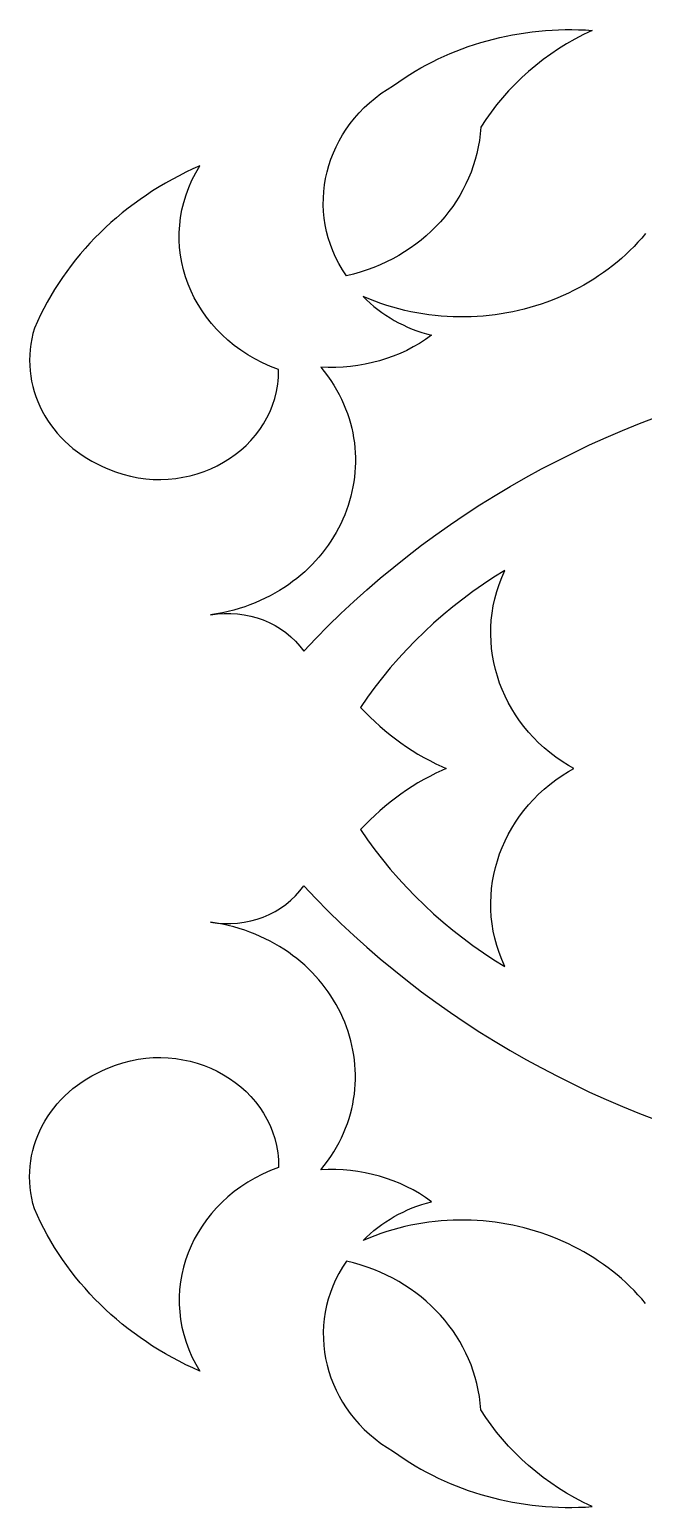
# Model space of a CAD drawing. Extents: x -3069 to -2029, y 258 to 1298.
# Drawn here: x -3006.1 to -2971.6, y 736.2 to 819.3 of the extents above; entities that cross this region are included whole.
import ezdxf

# ---------------------------------------------------------------- set-up
doc = ezdxf.new("R2010")
doc.units = 0
doc.layers.add('LAYER_1', color=18, linetype='CONTINUOUS')

msp = doc.modelspace()

# ---------------------------------------------------------------- linework, layer by layer
at = {"layer": 'LAYER_1'}
for points in [[(-2988.262, 805.43), (-2988.484, 805.773), (-2988.684, 806.123), (-2988.863, 806.478), (-2989.022, 806.837), (-2989.159, 807.201), (-2989.276, 807.568), (-2989.373, 807.937), (-2989.449, 808.309), (-2989.505, 808.682), (-2989.541, 809.056), (-2989.557, 809.43), (-2989.553, 809.803), (-2989.53, 810.175), (-2989.488, 810.546), (-2989.427, 810.913), (-2989.346, 811.278), (-2989.247, 811.639), (-2989.129, 811.995), (-2988.992, 812.346), (-2988.838, 812.691), (-2988.664, 813.029), (-2988.473, 813.361), (-2988.265, 813.684), (-2988.038, 814), (-2987.794, 814.306), (-2987.532, 814.602), (-2987.253, 814.888), (-2986.958, 815.163), (-2986.645, 815.426), (-2986.316, 815.676), (-2985.97, 815.914), (-2985.607, 816.137), (-2985.309, 816.348), (-2985.006, 816.551), (-2984.698, 816.747), (-2984.386, 816.937), (-2984.07, 817.119), (-2983.749, 817.294), (-2983.425, 817.462), (-2983.096, 817.623), (-2982.764, 817.777), (-2982.429, 817.923), (-2982.09, 818.063), (-2981.747, 818.195), (-2981.402, 818.319), (-2981.054, 818.436), (-2980.702, 818.546), (-2980.349, 818.648), (-2979.992, 818.743), (-2979.633, 818.83), (-2979.272, 818.91), (-2978.909, 818.981), (-2978.544, 819.046), (-2978.178, 819.102), (-2977.809, 819.151), (-2977.439, 819.191), (-2977.068, 819.224), (-2976.695, 819.25), (-2976.322, 819.267), (-2975.948, 819.276), (-2975.572, 819.277), (-2975.197, 819.27), (-2974.82, 819.255), (-2974.444, 819.232), (-2974.931, 818.995), (-2975.407, 818.743), (-2975.872, 818.475), (-2976.325, 818.193), (-2976.766, 817.897), (-2977.195, 817.586), (-2977.61, 817.262), (-2978.013, 816.925), (-2978.401, 816.574), (-2978.776, 816.211), (-2979.136, 815.836), (-2979.481, 815.448), (-2979.811, 815.049), (-2980.126, 814.639), (-2980.424, 814.217), (-2980.706, 813.785), (-2980.736, 813.413), (-2980.782, 813.045), (-2980.844, 812.68), (-2980.922, 812.321), (-2981.015, 811.966), (-2981.123, 811.616), (-2981.246, 811.272), (-2981.384, 810.933), (-2981.536, 810.601), (-2981.702, 810.275), (-2981.881, 809.957), (-2982.074, 809.645), (-2982.279, 809.341), (-2982.498, 809.044), (-2982.729, 808.756), (-2982.972, 808.477), (-2983.226, 808.206), (-2983.493, 807.944), (-2983.77, 807.692), (-2984.059, 807.45), (-2984.358, 807.218), (-2984.667, 806.996), (-2984.986, 806.785), (-2985.315, 806.586), (-2985.654, 806.397), (-2986.002, 806.221), (-2986.358, 806.057), (-2986.723, 805.905), (-2987.096, 805.766), (-2987.477, 805.64), (-2987.866, 805.528)], [(-3001.672, 794.598), (-3001.25, 794.43), (-3000.825, 794.29), (-3000.398, 794.177), (-2999.971, 794.092), (-2999.543, 794.034), (-2999.117, 794.001), (-2998.694, 793.993), (-2998.274, 794.011), (-2997.858, 794.052), (-2997.449, 794.116), (-2997.046, 794.203), (-2996.65, 794.313), (-2996.264, 794.443), (-2995.888, 794.595), (-2995.523, 794.767), (-2995.171, 794.958), (-2994.831, 795.169), (-2994.506, 795.397), (-2994.197, 795.643), (-2993.904, 795.907), (-2993.628, 796.187), (-2993.371, 796.482), (-2993.135, 796.793), (-2992.919, 797.118), (-2992.725, 797.458), (-2992.554, 797.81), (-2992.407, 798.175), (-2992.286, 798.552), (-2992.191, 798.941), (-2992.123, 799.34), (-2992.1, 799.544), (-2992.084, 799.75), (-2992.075, 799.958), (-2992.074, 800.169), (-2992.534, 800.348), (-2992.977, 800.547), (-2993.402, 800.765), (-2993.809, 801.003), (-2994.197, 801.257), (-2994.567, 801.529), (-2994.918, 801.817), (-2995.249, 802.119), (-2995.561, 802.436), (-2995.852, 802.766), (-2996.123, 803.108), (-2996.374, 803.462), (-2996.603, 803.827), (-2996.811, 804.201), (-2996.997, 804.584), (-2997.16, 804.976), (-2997.302, 805.374), (-2997.42, 805.779), (-2997.516, 806.189), (-2997.588, 806.604), (-2997.636, 807.023), (-2997.66, 807.444), (-2997.66, 807.867), (-2997.634, 808.292), (-2997.584, 808.716), (-2997.508, 809.14), (-2997.407, 809.562), (-2997.279, 809.982), (-2997.124, 810.398), (-2996.943, 810.811), (-2996.735, 811.218), (-2996.499, 811.619), (-2996.896, 811.441), (-2997.287, 811.255), (-2997.673, 811.061), (-2998.052, 810.858), (-2998.426, 810.648), (-2998.794, 810.431), (-2999.155, 810.206), (-2999.51, 809.974), (-2999.859, 809.734), (-3000.2, 809.487), (-3000.536, 809.233), (-3000.864, 808.972), (-3001.185, 808.705), (-3001.5, 808.431), (-3001.807, 808.15), (-3002.107, 807.863), (-3002.399, 807.569), (-3002.683, 807.27), (-3002.96, 806.964), (-3003.23, 806.652), (-3003.491, 806.335), (-3003.744, 806.012), (-3003.989, 805.683), (-3004.225, 805.349), (-3004.453, 805.01), (-3004.673, 804.665), (-3004.883, 804.315), (-3005.085, 803.961), (-3005.278, 803.601), (-3005.462, 803.237), (-3005.637, 802.868), (-3005.802, 802.495), (-3005.888, 802.194), (-3005.957, 801.893), (-3006.011, 801.591), (-3006.049, 801.29), (-3006.072, 800.99), (-3006.079, 800.69), (-3006.072, 800.392), (-3006.05, 800.095), (-3006.014, 799.801), (-3005.963, 799.51), (-3005.898, 799.221), (-3005.82, 798.936), (-3005.728, 798.655), (-3005.622, 798.379), (-3005.503, 798.107), (-3005.372, 797.84), (-3005.227, 797.578), (-3005.07, 797.323), (-3004.9, 797.074), (-3004.719, 796.831), (-3004.525, 796.596), (-3004.32, 796.368), (-3004.103, 796.149), (-3003.876, 795.937), (-3003.637, 795.735), (-3003.387, 795.542), (-3003.126, 795.358), (-3002.855, 795.184), (-3002.574, 795.021), (-3002.283, 794.869), (-3001.982, 794.728)], [(-2982.639, 777.751), (-2982.889, 777.642), (-2983.233, 777.48), (-2983.573, 777.308), (-2983.907, 777.127), (-2984.236, 776.937), (-2984.56, 776.738), (-2984.878, 776.53), (-2985.19, 776.314), (-2985.496, 776.09), (-2985.796, 775.858), (-2986.09, 775.618), (-2986.377, 775.372), (-2986.658, 775.118), (-2986.931, 774.858), (-2987.198, 774.591), (-2987.457, 774.318), (-2987.065, 773.746), (-2986.656, 773.185), (-2986.231, 772.636), (-2985.789, 772.097), (-2985.332, 771.571), (-2984.86, 771.056), (-2984.372, 770.553), (-2983.87, 770.063), (-2983.352, 769.586), (-2982.821, 769.121), (-2982.275, 768.67), (-2981.716, 768.233), (-2981.143, 767.809), (-2980.557, 767.399), (-2979.959, 767.004), (-2979.347, 766.623), (-2979.52, 767.016), (-2979.671, 767.412), (-2979.801, 767.81), (-2979.909, 768.21), (-2979.996, 768.611), (-2980.063, 769.014), (-2980.108, 769.416), (-2980.134, 769.818), (-2980.14, 770.219), (-2980.125, 770.619), (-2980.092, 771.016), (-2980.039, 771.41), (-2979.968, 771.801), (-2979.878, 772.188), (-2979.769, 772.571), (-2979.643, 772.948), (-2979.499, 773.319), (-2979.337, 773.684), (-2979.158, 774.042), (-2978.962, 774.393), (-2978.75, 774.735), (-2978.521, 775.069), (-2978.276, 775.393), (-2978.015, 775.708), (-2977.738, 776.012), (-2977.447, 776.304), (-2977.14, 776.585), (-2976.818, 776.854), (-2976.482, 777.11), (-2976.132, 777.352), (-2975.768, 777.58), (-2975.466, 777.751), (-2975.768, 777.921), (-2976.132, 778.15), (-2976.482, 778.392), (-2976.818, 778.648), (-2977.14, 778.916), (-2977.447, 779.197), (-2977.738, 779.49), (-2978.015, 779.794), (-2978.276, 780.108), (-2978.521, 780.433), (-2978.75, 780.766), (-2978.962, 781.109), (-2979.158, 781.459), (-2979.337, 781.817), (-2979.499, 782.182), (-2979.643, 782.554), (-2979.769, 782.931), (-2979.878, 783.314), (-2979.968, 783.701), (-2980.039, 784.092), (-2980.092, 784.486), (-2980.125, 784.883), (-2980.14, 785.283), (-2980.134, 785.684), (-2980.108, 786.086), (-2980.063, 786.488), (-2979.996, 786.89), (-2979.909, 787.292), (-2979.801, 787.692), (-2979.671, 788.09), (-2979.52, 788.486), (-2979.347, 788.878), (-2979.959, 788.498), (-2980.557, 788.103), (-2981.143, 787.693), (-2981.716, 787.269), (-2982.275, 786.832), (-2982.821, 786.38), (-2983.352, 785.916), (-2983.87, 785.439), (-2984.372, 784.948), (-2984.86, 784.446), (-2985.332, 783.931), (-2985.789, 783.404), (-2986.231, 782.866), (-2986.656, 782.316), (-2987.065, 781.755), (-2987.457, 781.184), (-2987.198, 780.911), (-2986.931, 780.644), (-2986.658, 780.384), (-2986.377, 780.13), (-2986.09, 779.883), (-2985.796, 779.644), (-2985.496, 779.412), (-2985.19, 779.188), (-2984.878, 778.972), (-2984.56, 778.764), (-2984.236, 778.565), (-2983.907, 778.375), (-2983.573, 778.193), (-2983.233, 778.022), (-2982.889, 777.86)], [(-3001.672, 760.904), (-3001.25, 761.072), (-3000.825, 761.212), (-3000.398, 761.324), (-2999.971, 761.409), (-2999.543, 761.468), (-2999.117, 761.501), (-2998.694, 761.508), (-2998.274, 761.491), (-2997.858, 761.45), (-2997.449, 761.386), (-2997.046, 761.298), (-2996.65, 761.189), (-2996.264, 761.058), (-2995.888, 760.907), (-2995.523, 760.735), (-2995.171, 760.544), (-2994.831, 760.333), (-2994.506, 760.105), (-2994.197, 759.858), (-2993.904, 759.595), (-2993.628, 759.315), (-2993.371, 759.019), (-2993.135, 758.709), (-2992.919, 758.383), (-2992.725, 758.044), (-2992.554, 757.692), (-2992.407, 757.326), (-2992.286, 756.949), (-2992.191, 756.561), (-2992.123, 756.161), (-2992.1, 755.958), (-2992.084, 755.752), (-2992.075, 755.544), (-2992.074, 755.333), (-2992.534, 755.154), (-2992.977, 754.955), (-2993.402, 754.736), (-2993.809, 754.499), (-2994.197, 754.244), (-2994.567, 753.973), (-2994.918, 753.685), (-2995.249, 753.383), (-2995.561, 753.066), (-2995.852, 752.736), (-2996.123, 752.394), (-2996.374, 752.04), (-2996.603, 751.675), (-2996.811, 751.301), (-2996.997, 750.917), (-2997.16, 750.526), (-2997.302, 750.127), (-2997.42, 749.723), (-2997.516, 749.312), (-2997.588, 748.897), (-2997.636, 748.479), (-2997.66, 748.058), (-2997.66, 747.634), (-2997.634, 747.21), (-2997.584, 746.786), (-2997.508, 746.362), (-2997.407, 745.94), (-2997.279, 745.52), (-2997.124, 745.103), (-2996.943, 744.691), (-2996.735, 744.284), (-2996.499, 743.883), (-2996.896, 744.061), (-2997.287, 744.247), (-2997.673, 744.441), (-2998.052, 744.643), (-2998.426, 744.853), (-2998.794, 745.071), (-2999.155, 745.296), (-2999.51, 745.528), (-2999.859, 745.768), (-3000.2, 746.015), (-3000.536, 746.269), (-3000.864, 746.529), (-3001.185, 746.797), (-3001.5, 747.071), (-3001.807, 747.352), (-3002.107, 747.639), (-3002.399, 747.932), (-3002.683, 748.232), (-3002.96, 748.538), (-3003.23, 748.849), (-3003.491, 749.167), (-3003.744, 749.49), (-3003.989, 749.818), (-3004.225, 750.153), (-3004.453, 750.492), (-3004.673, 750.837), (-3004.883, 751.186), (-3005.085, 751.541), (-3005.278, 751.901), (-3005.462, 752.265), (-3005.637, 752.634), (-3005.802, 753.007), (-3005.888, 753.308), (-3005.957, 753.609), (-3006.011, 753.91), (-3006.049, 754.212), (-3006.072, 754.512), (-3006.079, 754.812), (-3006.072, 755.11), (-3006.05, 755.406), (-3006.014, 755.7), (-3005.963, 755.992), (-3005.898, 756.28), (-3005.82, 756.565), (-3005.728, 756.846), (-3005.622, 757.123), (-3005.503, 757.395), (-3005.372, 757.662), (-3005.227, 757.923), (-3005.07, 758.179), (-3004.9, 758.428), (-3004.719, 758.67), (-3004.525, 758.906), (-3004.32, 759.133), (-3004.103, 759.353), (-3003.876, 759.564), (-3003.637, 759.767), (-3003.387, 759.96), (-3003.126, 760.144), (-3002.855, 760.317), (-3002.574, 760.481), (-3002.283, 760.633), (-3001.982, 760.774)], [(-2988.262, 750.072), (-2988.484, 749.729), (-2988.684, 749.379), (-2988.863, 749.024), (-2989.022, 748.665), (-2989.159, 748.301), (-2989.276, 747.934), (-2989.373, 747.564), (-2989.449, 747.193), (-2989.505, 746.82), (-2989.541, 746.446), (-2989.557, 746.072), (-2989.553, 745.698), (-2989.53, 745.326), (-2989.488, 744.956), (-2989.427, 744.588), (-2989.346, 744.224), (-2989.247, 743.863), (-2989.129, 743.507), (-2988.992, 743.156), (-2988.838, 742.811), (-2988.664, 742.472), (-2988.473, 742.141), (-2988.265, 741.817), (-2988.038, 741.502), (-2987.794, 741.196), (-2987.532, 740.9), (-2987.253, 740.614), (-2986.958, 740.339), (-2986.645, 740.076), (-2986.316, 739.826), (-2985.97, 739.588), (-2985.607, 739.364), (-2985.309, 739.154), (-2985.006, 738.951), (-2984.698, 738.754), (-2984.386, 738.565), (-2984.07, 738.383), (-2983.749, 738.208), (-2983.425, 738.039), (-2983.096, 737.879), (-2982.764, 737.725), (-2982.429, 737.578), (-2982.09, 737.439), (-2981.747, 737.307), (-2981.402, 737.183), (-2981.054, 737.065), (-2980.702, 736.956), (-2980.349, 736.854), (-2979.992, 736.759), (-2979.633, 736.672), (-2979.272, 736.592), (-2978.909, 736.52), (-2978.544, 736.456), (-2978.178, 736.4), (-2977.809, 736.351), (-2977.439, 736.31), (-2977.068, 736.277), (-2976.695, 736.252), (-2976.322, 736.235), (-2975.948, 736.226), (-2975.572, 736.225), (-2975.197, 736.231), (-2974.82, 736.246), (-2974.444, 736.27), (-2974.931, 736.507), (-2975.407, 736.759), (-2975.872, 737.026), (-2976.325, 737.308), (-2976.766, 737.605), (-2977.195, 737.915), (-2977.61, 738.239), (-2978.013, 738.577), (-2978.401, 738.927), (-2978.776, 739.291), (-2979.136, 739.666), (-2979.481, 740.054), (-2979.811, 740.453), (-2980.126, 740.863), (-2980.424, 741.284), (-2980.706, 741.716), (-2980.736, 742.089), (-2980.782, 742.457), (-2980.844, 742.821), (-2980.922, 743.181), (-2981.015, 743.536), (-2981.123, 743.886), (-2981.246, 744.23), (-2981.384, 744.568), (-2981.536, 744.901), (-2981.702, 745.226), (-2981.881, 745.545), (-2982.074, 745.857), (-2982.279, 746.161), (-2982.498, 746.457), (-2982.729, 746.745), (-2982.972, 747.025), (-2983.226, 747.296), (-2983.493, 747.557), (-2983.77, 747.81), (-2984.059, 748.052), (-2984.358, 748.284), (-2984.667, 748.506), (-2984.986, 748.716), (-2985.315, 748.916), (-2985.654, 749.104), (-2986.002, 749.281), (-2986.358, 749.445), (-2986.723, 749.597), (-2987.096, 749.735), (-2987.477, 749.861), (-2987.866, 749.974)]]:
    msp.add_lwpolyline(points, close=True, dxfattribs=at)
for points in [[(-2971.433, 807.809), (-2971.643, 807.562), (-2971.859, 807.321), (-2972.082, 807.087), (-2972.311, 806.858), (-2972.546, 806.635), (-2972.787, 806.419), (-2973.033, 806.209), (-2973.285, 806.005), (-2973.543, 805.808), (-2973.805, 805.617), (-2974.073, 805.433), (-2974.345, 805.255), (-2974.623, 805.083), (-2974.904, 804.919), (-2975.19, 804.761), (-2975.481, 804.61), (-2975.775, 804.466), (-2976.073, 804.329), (-2976.375, 804.199), (-2976.68, 804.076), (-2976.989, 803.96), (-2977.301, 803.852), (-2977.616, 803.751), (-2977.934, 803.657), (-2978.255, 803.57), (-2978.578, 803.491), (-2978.903, 803.42), (-2979.231, 803.356), (-2979.56, 803.3), (-2979.892, 803.251), (-2980.225, 803.21), (-2980.56, 803.178), (-2980.896, 803.153), (-2981.233, 803.136), (-2981.572, 803.127), (-2981.911, 803.126), (-2982.251, 803.134), (-2982.591, 803.15), (-2982.932, 803.174), (-2983.273, 803.206), (-2983.614, 803.247), (-2983.955, 803.297), (-2984.296, 803.355), (-2984.636, 803.422), (-2984.976, 803.497), (-2985.314, 803.581), (-2985.652, 803.674), (-2985.989, 803.776), (-2986.324, 803.887), (-2986.658, 804.007), (-2986.99, 804.136), (-2987.32, 804.274), (-2987.124, 804.082), (-2986.92, 803.896), (-2986.71, 803.718), (-2986.493, 803.547), (-2986.27, 803.383), (-2986.041, 803.226), (-2985.806, 803.077), (-2985.566, 802.936), (-2985.32, 802.802), (-2985.069, 802.676), (-2984.814, 802.559), (-2984.554, 802.449), (-2984.289, 802.348), (-2984.02, 802.255), (-2983.747, 802.171), (-2983.47, 802.095), (-2983.805, 801.861), (-2984.149, 801.641), (-2984.504, 801.438), (-2984.867, 801.25), (-2985.239, 801.079), (-2985.619, 800.924), (-2986.006, 800.785), (-2986.4, 800.664), (-2986.799, 800.559), (-2987.204, 800.471), (-2987.613, 800.4), (-2988.026, 800.347), (-2988.442, 800.312), (-2988.86, 800.294), (-2989.281, 800.294), (-2989.703, 800.313), (-2989.503, 800.064), (-2989.315, 799.811), (-2989.137, 799.556), (-2988.971, 799.298), (-2988.816, 799.037), (-2988.672, 798.774), (-2988.539, 798.508), (-2988.416, 798.241), (-2988.304, 797.971), (-2988.203, 797.701), (-2988.112, 797.428), (-2988.032, 797.155), (-2987.961, 796.881), (-2987.901, 796.606), (-2987.852, 796.33), (-2987.812, 796.054), (-2987.782, 795.778), (-2987.762, 795.501), (-2987.751, 795.225), (-2987.751, 794.95), (-2987.76, 794.675), (-2987.778, 794.401), (-2987.806, 794.128), (-2987.843, 793.857), (-2987.889, 793.587), (-2987.944, 793.318), (-2988.008, 793.052), (-2988.082, 792.787), (-2988.164, 792.525), (-2988.255, 792.265), (-2988.354, 792.009), (-2988.462, 791.755), (-2988.579, 791.504), (-2988.704, 791.256), (-2988.837, 791.012), (-2988.978, 790.772), (-2989.128, 790.535), (-2989.285, 790.303), (-2989.451, 790.075), (-2989.624, 789.852), (-2989.805, 789.633), (-2989.994, 789.419), (-2990.19, 789.211), (-2990.394, 789.008), (-2990.605, 788.81), (-2990.823, 788.618), (-2991.049, 788.432), (-2991.282, 788.253), (-2991.521, 788.08), (-2991.768, 787.913), (-2992.021, 787.753), (-2992.282, 787.6), (-2992.549, 787.455), (-2992.822, 787.316), (-2993.102, 787.186), (-2993.388, 787.063), (-2993.681, 786.948), (-2993.979, 786.842), (-2994.284, 786.743), (-2994.595, 786.654), (-2994.912, 786.573), (-2995.235, 786.502), (-2995.563, 786.439), (-2995.897, 786.387), (-2995.514, 786.44), (-2995.132, 786.467), (-2994.751, 786.468), (-2994.374, 786.443), (-2994.003, 786.393), (-2993.637, 786.318), (-2993.28, 786.22), (-2992.931, 786.097), (-2992.594, 785.952), (-2992.269, 785.785), (-2991.957, 785.596), (-2991.661, 785.386), (-2991.381, 785.155), (-2991.119, 784.904), (-2990.877, 784.633), (-2990.656, 784.344), (-2989.975, 785.061), (-2989.28, 785.764), (-2988.571, 786.453), (-2987.848, 787.129), (-2987.111, 787.79), (-2986.36, 788.438), (-2985.596, 789.071), (-2984.819, 789.689), (-2984.029, 790.293), (-2983.227, 790.883), (-2982.413, 791.457), (-2981.587, 792.016), (-2980.749, 792.56), (-2979.899, 793.089), (-2979.039, 793.602), (-2978.167, 794.1), (-2977.285, 794.582), (-2976.392, 795.048), (-2975.49, 795.497), (-2974.577, 795.931), (-2973.655, 796.348), (-2972.723, 796.749), (-2971.783, 797.133), (-2970.833, 797.501)], [(-2971.433, 747.693), (-2971.643, 747.94), (-2971.859, 748.18), (-2972.082, 748.415), (-2972.311, 748.644), (-2972.546, 748.866), (-2972.787, 749.083), (-2973.033, 749.293), (-2973.285, 749.496), (-2973.543, 749.694), (-2973.805, 749.885), (-2974.073, 750.069), (-2974.345, 750.247), (-2974.623, 750.418), (-2974.904, 750.583), (-2975.19, 750.741), (-2975.481, 750.891), (-2975.775, 751.035), (-2976.073, 751.172), (-2976.375, 751.303), (-2976.68, 751.425), (-2976.989, 751.541), (-2977.301, 751.65), (-2977.616, 751.751), (-2977.934, 751.845), (-2978.255, 751.932), (-2978.578, 752.011), (-2978.903, 752.082), (-2979.231, 752.146), (-2979.56, 752.202), (-2979.892, 752.251), (-2980.225, 752.291), (-2980.56, 752.324), (-2980.896, 752.349), (-2981.233, 752.366), (-2981.572, 752.375), (-2981.911, 752.375), (-2982.251, 752.368), (-2982.591, 752.352), (-2982.932, 752.328), (-2983.273, 752.295), (-2983.614, 752.254), (-2983.955, 752.205), (-2984.296, 752.147), (-2984.636, 752.08), (-2984.976, 752.005), (-2985.314, 751.921), (-2985.652, 751.828), (-2985.989, 751.726), (-2986.324, 751.615), (-2986.658, 751.495), (-2986.99, 751.366), (-2987.32, 751.228), (-2987.124, 751.42), (-2986.92, 751.605), (-2986.71, 751.784), (-2986.493, 751.955), (-2986.27, 752.119), (-2986.041, 752.276), (-2985.806, 752.425), (-2985.566, 752.566), (-2985.32, 752.7), (-2985.069, 752.826), (-2984.814, 752.943), (-2984.554, 753.053), (-2984.289, 753.154), (-2984.02, 753.247), (-2983.747, 753.331), (-2983.47, 753.406), (-2983.805, 753.641), (-2984.149, 753.86), (-2984.504, 754.064), (-2984.867, 754.251), (-2985.239, 754.423), (-2985.619, 754.578), (-2986.006, 754.716), (-2986.4, 754.838), (-2986.799, 754.943), (-2987.204, 755.031), (-2987.613, 755.102), (-2988.026, 755.155), (-2988.442, 755.19), (-2988.86, 755.208), (-2989.281, 755.208), (-2989.703, 755.189), (-2989.503, 755.438), (-2989.315, 755.69), (-2989.137, 755.946), (-2988.971, 756.204), (-2988.816, 756.465), (-2988.672, 756.728), (-2988.539, 756.994), (-2988.416, 757.261), (-2988.304, 757.53), (-2988.203, 757.801), (-2988.112, 758.073), (-2988.032, 758.347), (-2987.961, 758.621), (-2987.901, 758.896), (-2987.852, 759.172), (-2987.812, 759.448), (-2987.782, 759.724), (-2987.762, 760), (-2987.751, 760.276), (-2987.751, 760.552), (-2987.76, 760.827), (-2987.778, 761.1), (-2987.806, 761.373), (-2987.843, 761.645), (-2987.889, 761.915), (-2987.944, 762.183), (-2988.008, 762.45), (-2988.082, 762.714), (-2988.164, 762.977), (-2988.255, 763.236), (-2988.354, 763.493), (-2988.462, 763.747), (-2988.579, 763.998), (-2988.704, 764.246), (-2988.837, 764.49), (-2988.978, 764.73), (-2989.128, 764.967), (-2989.285, 765.199), (-2989.451, 765.427), (-2989.624, 765.65), (-2989.805, 765.869), (-2989.994, 766.082), (-2990.19, 766.291), (-2990.394, 766.494), (-2990.605, 766.692), (-2990.823, 766.883), (-2991.049, 767.069), (-2991.282, 767.249), (-2991.521, 767.422), (-2991.768, 767.589), (-2992.021, 767.749), (-2992.282, 767.901), (-2992.549, 768.047), (-2992.822, 768.185), (-2993.102, 768.316), (-2993.388, 768.439), (-2993.681, 768.554), (-2993.979, 768.66), (-2994.284, 768.758), (-2994.595, 768.848), (-2994.912, 768.928), (-2995.235, 769), (-2995.563, 769.062), (-2995.897, 769.115), (-2995.514, 769.061), (-2995.132, 769.034), (-2994.751, 769.034), (-2994.374, 769.059), (-2994.003, 769.109), (-2993.637, 769.184), (-2993.28, 769.282), (-2992.931, 769.404), (-2992.594, 769.549), (-2992.269, 769.717), (-2991.957, 769.906), (-2991.661, 770.116), (-2991.381, 770.347), (-2991.119, 770.598), (-2990.877, 770.868), (-2990.656, 771.158), (-2989.975, 770.441), (-2989.28, 769.738), (-2988.571, 769.048), (-2987.848, 768.373), (-2987.111, 767.711), (-2986.36, 767.064), (-2985.596, 766.431), (-2984.819, 765.812), (-2984.029, 765.208), (-2983.227, 764.619), (-2982.413, 764.045), (-2981.587, 763.486), (-2980.749, 762.942), (-2979.899, 762.413), (-2979.039, 761.9), (-2978.167, 761.402), (-2977.285, 760.92), (-2976.392, 760.454), (-2975.49, 760.004), (-2974.577, 759.571), (-2973.655, 759.153), (-2972.723, 758.753), (-2971.783, 758.368), (-2970.833, 758.001)]]:
    msp.add_lwpolyline(points, dxfattribs=at)

doc.saveas('drawing.dxf')
